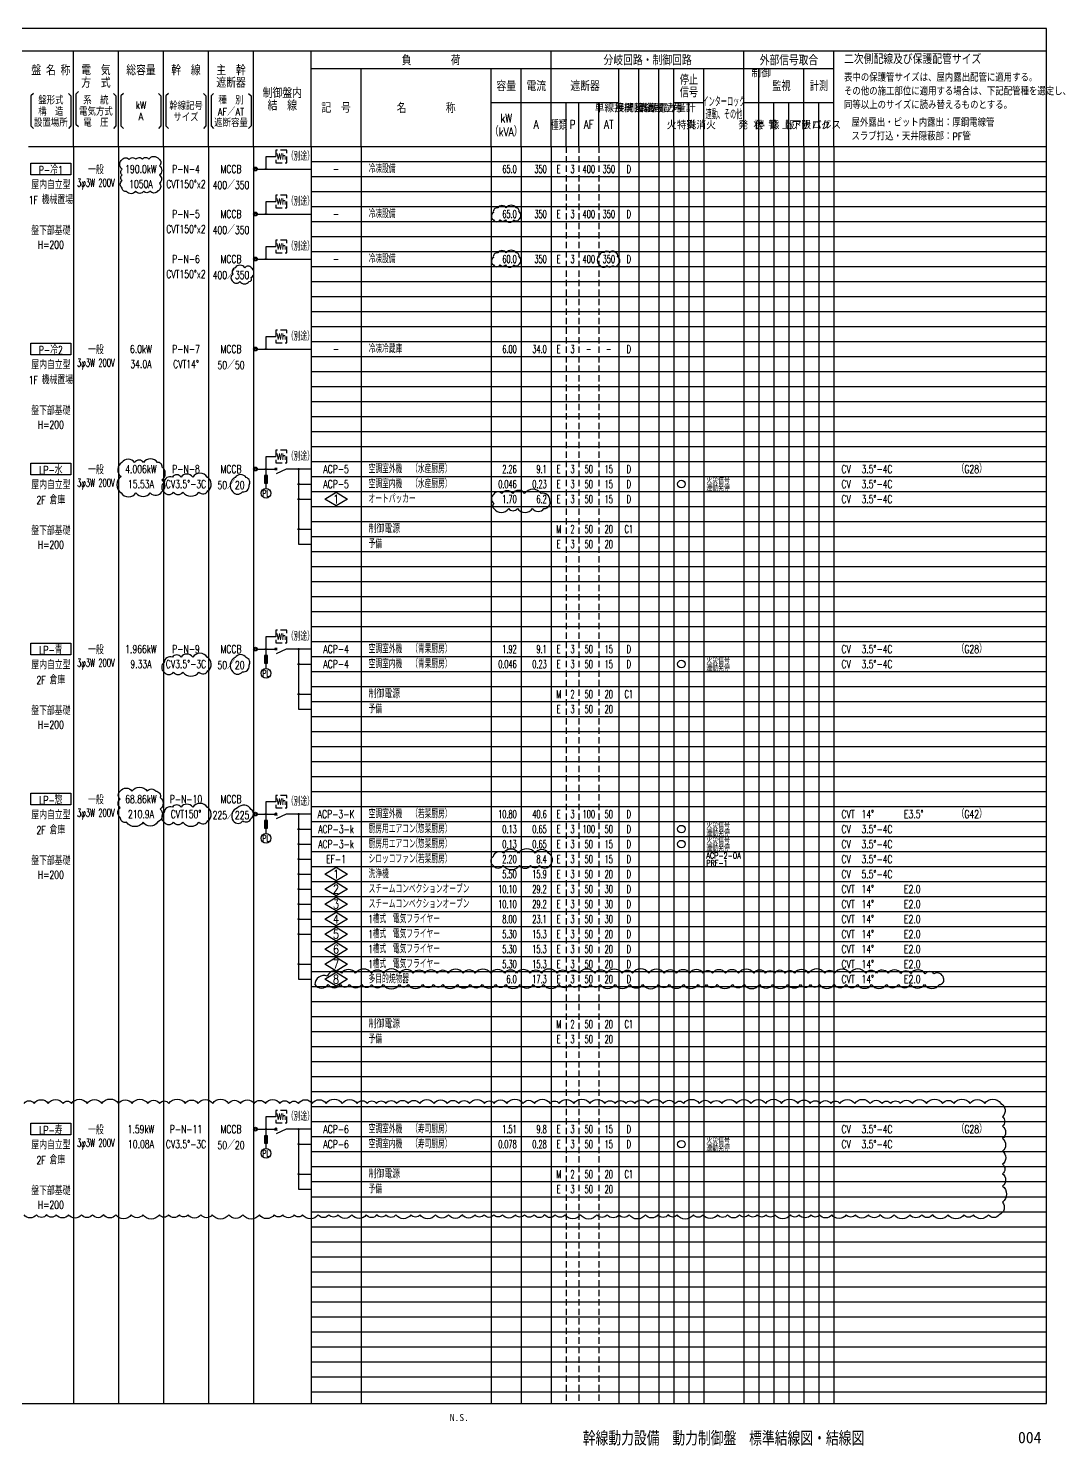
# Model space of a CAD drawing. Header units: millimetres. Extents: x -2 to 828, y 15 to 581.
# Drawn here: x 421 to 828, y 15 to 581 of the extents above; entities that cross this region are included whole.
import ezdxf
from ezdxf.enums import TextEntityAlignment as Align

# ---------------------------------------------------------------- set-up
doc = ezdxf.new("R2010")
doc.units = ezdxf.units.MM
doc.header["$LTSCALE"] = 0.2
doc.linetypes.add('DASHED', pattern=[19.05, 12.7, -6.35])
for name, color, linetype in [('1_回路番号', 4, 'Continuous'), ('1_文字', 3, 'Continuous'), ('1_表', 7, 'Continuous'), ('_E-8_', 7, 'Continuous'), ('枠内記述', 3, 'Continuous'), ('盤内配線', 1, 'Continuous')]:
    doc.layers.add(name, color=color, linetype=linetype)
doc.layers.add('1_追加変更', color=10, linetype='Continuous', plot=False)
doc.styles.get("Standard").update_dxf_attribs({"font": 'simplex.shx', "width": 0.8, "bigfont": 'extfont2.shx'})
doc.styles.add('TATEGAKI', font='txt', dxfattribs={"bigfont": 'bigfont.shx'})
doc.styles.add('ゴシック', font='MS Gothic.ttf', dxfattribs={"height": 4})

msp = doc.modelspace()

# ---------------------------------------------------------------- linework, layer by layer
at = {"layer": '1_回路番号'}
for points in [[(543.5, 390.44), (539, 393.19), (543.5, 395.94), (548, 393.19), (543.5, 390.44)], [(543.5, 240.44), (539, 243.19), (543.5, 245.94), (548, 243.19), (543.5, 240.44)], [(543.5, 234.44), (539, 237.19), (543.5, 239.94), (548, 237.19), (543.5, 234.44)], [(543.5, 228.44), (539, 231.19), (543.5, 233.94), (548, 231.19), (543.5, 228.44)], [(543.5, 222.44), (539, 225.19), (543.5, 227.94), (548, 225.19), (543.5, 222.44)], [(543.5, 216.44), (539, 219.19), (543.5, 221.94), (548, 219.19), (543.5, 216.44)], [(543.5, 210.44), (539, 213.19), (543.5, 215.94), (548, 213.19), (543.5, 210.44)], [(543.5, 204.44), (539, 207.19), (543.5, 209.94), (548, 207.19), (543.5, 204.44)], [(543.5, 198.44), (539, 201.19), (543.5, 203.94), (548, 201.19), (543.5, 198.44)]]:
    msp.add_lwpolyline(points, close=True, dxfattribs=at)
at = {"layer": '1_文字', "linetype": 'Continuous'}
for points in [[(440.49, 556.13), (439.5, 555.16), (439.5, 543.09), (440.49, 542.13)], [(422.49, 555.44), (421.5, 554.48), (421.5, 542.41), (422.49, 541.44)], [(436.51, 555.44), (437.5, 554.48), (437.5, 542.41), (436.51, 541.44)], [(454.51, 555.44), (455.5, 554.48), (455.5, 542.41), (454.51, 541.44)], [(458.49, 555.44), (457.5, 554.48), (457.5, 542.41), (458.49, 541.44)], [(472.51, 555.44), (473.5, 554.48), (473.5, 542.41), (472.51, 541.44)], [(476.49, 555.44), (475.5, 554.48), (475.5, 542.41), (476.49, 541.44)], [(490.51, 555.44), (491.5, 554.48), (491.5, 542.41), (490.51, 541.44)], [(494.49, 555.44), (493.5, 554.48), (493.5, 542.41), (494.49, 541.44)], [(508.51, 555.44), (509.5, 554.48), (509.5, 542.41), (508.51, 541.44)]]:
    msp.add_lwpolyline(points, dxfattribs=at)
at = {"layer": '1_文字'}
for points in [[(421.5, 527.52), (437.5, 527.52), (437.5, 522.87), (421.5, 522.87)], [(421.5, 455.52), (437.5, 455.52), (437.5, 450.87), (421.5, 450.87)], [(421.5, 407.52), (437.5, 407.52), (437.5, 402.87), (421.5, 402.87)], [(421.5, 335.52), (437.5, 335.52), (437.5, 330.87), (421.5, 330.87)], [(421.5, 275.52), (437.5, 275.52), (437.5, 270.87), (421.5, 270.87)], [(421.5, 143.52), (437.5, 143.52), (437.5, 138.87), (421.5, 138.87)]]:
    msp.add_lwpolyline(points, close=True, dxfattribs=at)
for centre in [(681.5, 399.19), (681.5, 327.19), (681.5, 261.19), (681.5, 255.19), (681.5, 135.19)]:
    msp.add_circle(centre, 1.5, dxfattribs=at)
at = {"layer": '1_表', "color": 6}
msp.add_line((13.5, 572.44), (827.5, 572.44), dxfattribs=at)
at = {"layer": '1_表', "color": 7, "linetype": 'Continuous'}
for p, q in [((438.5, 534.19), (438.5, 572.44)), ((456.5, 534.19), (456.5, 572.44)), ((474.5, 534.19), (474.5, 572.44)), ((492.5, 534.19), (492.5, 572.44)), ((510.5, 534.19), (510.5, 572.44)), ((533.5, 534.19), (533.5, 572.44)), ((629.5, 534.19), (629.5, 572.44)), ((706.5, 534.19), (706.5, 572.44)), ((742.5, 534.19), (742.5, 572.44)), ((533.5, 565.44), (742.5, 565.44)), ((553.5, 534.19), (553.5, 565.44)), ((605.5, 534.19), (605.5, 565.44)), ((617.5, 534.19), (617.5, 565.44)), ((656.5, 534.19), (656.5, 565.44)), ((664.5, 534.19), (664.5, 565.44)), ((672.5, 534.19), (672.5, 565.44)), ((678.5, 534.19), (678.5, 565.44)), ((690.5, 534.19), (690.5, 565.44)), ((712.5, 534.19), (712.5, 565.44)), ((730.5, 534.19), (730.5, 565.44)), ((605.5, 551.76), (656.5, 551.76)), ((635.5, 534.19), (635.5, 551.76)), ((640.5, 534.19), (640.5, 551.76)), ((648.5, 534.19), (648.5, 551.76)), ((678.5, 551.76), (690.5, 551.76)), ((684.5, 534.19), (684.5, 551.76)), ((706.5, 551.76), (742.5, 551.76)), ((718.5, 534.19), (718.5, 551.76)), ((724.5, 534.19), (724.5, 551.76)), ((736.5, 534.19), (736.5, 551.76)), ((438.5, 534.19), (438.5, 31.44)), ((456.5, 534.19), (456.5, 31.44)), ((474.5, 534.19), (474.5, 31.44)), ((492.5, 534.19), (492.5, 31.44)), ((510.5, 534.19), (510.5, 31.44)), ((533.5, 534.19), (533.5, 31.44)), ((553.5, 534.19), (553.5, 31.44)), ((605.5, 534.19), (605.5, 31.44)), ((617.5, 534.19), (617.5, 31.44)), ((629.5, 534.19), (629.5, 31.44)), ((656.5, 534.19), (656.5, 31.44)), ((664.5, 534.19), (664.5, 31.44)), ((672.5, 534.19), (672.5, 31.44)), ((678.5, 534.19), (678.5, 31.44)), ((684.5, 534.19), (684.5, 31.44)), ((690.5, 534.19), (690.5, 31.44)), ((706.5, 534.19), (706.5, 31.44)), ((712.5, 534.19), (712.5, 31.44)), ((718.5, 534.19), (718.5, 31.44)), ((724.5, 534.19), (724.5, 31.44)), ((730.5, 534.19), (730.5, 31.44)), ((736.5, 534.19), (736.5, 31.44)), ((742.5, 534.19), (742.5, 31.44)), ((533.5, 528.19), (827.5, 528.19)), ((533.5, 522.19), (827.5, 522.19)), ((533.5, 516.19), (827.5, 516.19)), ((533.5, 510.19), (827.5, 510.19)), ((533.5, 504.19), (827.5, 504.19)), ((533.5, 498.19), (827.5, 498.19)), ((533.5, 492.19), (827.5, 492.19)), ((533.5, 486.19), (827.5, 486.19)), ((533.5, 480.19), (827.5, 480.19)), ((533.5, 474.19), (827.5, 474.19)), ((533.5, 468.19), (827.5, 468.19)), ((533.5, 462.19), (827.5, 462.19)), ((533.5, 456.19), (827.5, 456.19)), ((533.5, 450.19), (827.5, 450.19)), ((533.5, 444.19), (827.5, 444.19)), ((533.5, 438.19), (827.5, 438.19)), ((533.5, 432.19), (827.5, 432.19)), ((533.5, 426.19), (827.5, 426.19)), ((533.5, 420.19), (827.5, 420.19)), ((533.5, 414.19), (827.5, 414.19)), ((533.5, 408.19), (827.5, 408.19)), ((533.5, 402.19), (827.5, 402.19)), ((533.5, 396.19), (827.5, 396.19)), ((533.5, 390.19), (827.5, 390.19)), ((533.5, 384.19), (827.5, 384.19)), ((533.5, 378.19), (827.5, 378.19)), ((533.5, 372.19), (827.5, 372.19)), ((533.5, 366.19), (827.5, 366.19)), ((533.5, 360.19), (827.5, 360.19)), ((533.5, 354.19), (827.5, 354.19)), ((533.5, 348.19), (827.5, 348.19)), ((533.5, 342.19), (827.5, 342.19)), ((533.5, 336.19), (827.5, 336.19)), ((533.5, 330.19), (827.5, 330.19)), ((533.5, 324.19), (827.5, 324.19)), ((533.5, 318.19), (827.5, 318.19)), ((533.5, 312.19), (827.5, 312.19)), ((533.5, 306.19), (827.5, 306.19)), ((533.5, 300.19), (827.5, 300.19)), ((533.5, 294.19), (827.5, 294.19)), ((533.5, 288.19), (827.5, 288.19)), ((533.5, 282.19), (827.5, 282.19)), ((533.5, 276.19), (827.5, 276.19)), ((533.5, 270.19), (827.5, 270.19)), ((533.5, 264.19), (827.5, 264.19)), ((533.5, 258.19), (827.5, 258.19)), ((533.5, 252.19), (827.5, 252.19)), ((533.5, 246.19), (827.5, 246.19)), ((533.5, 240.19), (827.5, 240.19)), ((533.5, 234.19), (827.5, 234.19)), ((533.5, 228.19), (827.5, 228.19)), ((533.5, 222.19), (827.5, 222.19)), ((533.5, 216.19), (827.5, 216.19)), ((533.5, 210.19), (827.5, 210.19)), ((533.5, 204.19), (827.5, 204.19)), ((533.5, 198.19), (827.5, 198.19)), ((533.5, 192.19), (827.5, 192.19)), ((533.5, 186.19), (827.5, 186.19)), ((533.5, 180.19), (827.5, 180.19)), ((533.5, 174.19), (827.5, 174.19)), ((533.5, 168.19), (827.5, 168.19)), ((533.5, 162.19), (827.5, 162.19)), ((533.5, 156.19), (827.5, 156.19)), ((533.5, 150.19), (827.5, 150.19)), ((533.5, 144.19), (827.5, 144.19)), ((533.5, 138.19), (827.5, 138.19)), ((533.5, 132.19), (827.5, 132.19)), ((533.5, 126.19), (827.5, 126.19)), ((533.5, 120.19), (827.5, 120.19)), ((533.5, 114.19), (827.5, 114.19)), ((533.5, 108.19), (827.5, 108.19)), ((533.5, 102.19), (827.5, 102.19)), ((533.5, 96.19), (827.5, 96.19)), ((533.5, 90.19), (827.5, 90.19)), ((533.5, 84.19), (827.5, 84.19)), ((533.5, 78.19), (827.5, 78.19)), ((533.5, 72.19), (827.5, 72.19)), ((533.5, 66.19), (827.5, 66.19)), ((533.5, 60.19), (827.5, 60.19)), ((533.5, 54.19), (827.5, 54.19)), ((533.5, 48.19), (827.5, 48.19)), ((533.5, 42.19), (827.5, 42.19)), ((533.5, 36.19), (827.5, 36.19))]:
    msp.add_line(p, q, dxfattribs=at)
at = {"layer": '1_表', "color": 6, "linetype": 'Continuous'}
msp.add_line((420.5, 534.19), (827.5, 534.19), dxfattribs=at)
at = {"layer": '1_表', "color": 6}
msp.add_lwpolyline([(13.5, 31.44), (827.5, 31.44), (827.5, 581.44), (13.5, 581.44)], close=True, dxfattribs=at)
at = {"layer": '1_表', "linetype": 'DASHED'}
for points in [[(635.5, 534.19), (635.5, 31.44)], [(640.5, 534.19), (640.5, 31.44)], [(648.5, 534.19), (648.5, 31.44)]]:
    msp.add_lwpolyline(points, dxfattribs=at)
at = {"layer": '1_追加変更'}
for points in [[(458.03, 528.98, -0.520567), (460.79, 529.02, -0.520567), (463.45, 529.06, -0.520567), (466.08, 529.11, -0.520567), (468.62, 529.14, -0.520567), (472.61, 529.21, -0.520567), (472.87, 526.4, -0.520567), (472.87, 522.8, -0.520567), (472.87, 519.49, -0.520567), (472.28, 516.41, -0.520567), (469.09, 516.36, -0.520567), (466.63, 516.32, -0.520567), (463.36, 516.27, -0.520567), (459.7, 516.21, -0.520567), (458.03, 517.57, -0.520567), (458.03, 520.56, -0.520567), (458.03, 522.78, -0.520567), (458.03, 525.07, -0.520567)], [(606.35, 504.8, 0.520567), (609.09, 504.8, 0.520567), (611.18, 504.8, 0.520567), (614.62, 504.8, 0.520567), (616.6, 505.08, 0.520567), (616.6, 508.08, 0.520567), (615.45, 509.66, 0.520567), (611.51, 509.66, 0.520567), (608.08, 509.66, 0.520567), (606.35, 507.77, 0.520567)], [(606.35, 486.8, 0.520567), (609.09, 486.8, 0.520567), (611.18, 486.8, 0.520567), (614.62, 486.8, 0.520567), (616.6, 487.08, 0.520567), (616.6, 490.08, 0.520567), (615.45, 491.66, 0.520567), (611.51, 491.66, 0.520567), (608.08, 491.66, 0.520567), (606.35, 489.77, 0.520567)], [(648.99, 486.62, 0.520567), (651.75, 486.62, 0.520567), (654.04, 486.62, 0.520567), (656.03, 486.74, 0.520567), (656.03, 490.15, 0.520567), (655.23, 491.71, 0.520567), (652.86, 491.71, 0.520567), (650.59, 491.71, 0.520567), (648.99, 490.99, 0.520567)], [(502.25, 480.2, 0.520567), (505.02, 480.2, 0.520567), (508.79, 480.2, 0.520567), (509.62, 481.81, 0.520567), (509.61, 485.71, 0.520567), (507.02, 485.71, 0.520567), (503.15, 485.71, 0.520567), (502.25, 483.22, 0.520567)], [(457.56, 395.67, 0.520567), (463.5, 395.67, 0.520567), (469.23, 395.67, 0.520567), (473.9, 396.14, 0.520567), (473.9, 400.86, 0.520567), (473.9, 406.01, 0.520567), (472.13, 407.81, 0.520567), (466.55, 407.81, 0.520567), (462.97, 407.81, 0.520567), (457.84, 407.81, 0.520567), (457.56, 402.2, 0.520567)], [(474.78, 395.98, 0.520567), (478.56, 395.98, 0.520567), (482.29, 395.98, 0.520567), (488.69, 395.98, 0.520567), (492.27, 396.49, 0.520567), (492.02, 401.97, 0.520567), (486.18, 401.97, 0.520567), (481.56, 401.97, 0.520567), (478.07, 401.97, 0.520567), (474.78, 399.81, 0.520567)], [(502.23, 396.13, 0.520567), (506.03, 396.13, 0.520567), (508.69, 398.69, 0.520567), (507.56, 401.8, 0.520567), (503.11, 401.8, 0.520567)], [(606.58, 389.41, 0.520567), (612.5, 389.41, 0.520567), (615.96, 389.41, 0.520567), (622.06, 389.41, 0.520567), (626.58, 389.41, 0.520567), (628.92, 392.6, 0.520567), (625.44, 395.4, 0.520567), (618.86, 395.4, 0.520567), (614.08, 395.4, 0.520567), (609.73, 395.4, 0.520567), (606.58, 395.13, 0.520567), (606.58, 391.4, 0.520567)], [(474.78, 323.98, 0.520567), (478.56, 323.98, 0.520567), (482.29, 323.98, 0.520567), (488.69, 323.98, 0.520567), (492.27, 324.49, 0.520567), (492.02, 329.97, 0.520567), (486.18, 329.97, 0.520567), (481.56, 329.97, 0.520567), (478.07, 329.97, 0.520567), (474.78, 327.81, 0.520567)], [(502.23, 324.13, 0.520567), (506.03, 324.13, 0.520567), (508.69, 326.69, 0.520567), (507.56, 329.8, 0.520567), (503.11, 329.8, 0.520567)], [(457.25, 276.38, -0.520567), (461.87, 276.38, -0.520567), (468.04, 276.38, -0.520567), (471.39, 276.38, -0.520567), (473.18, 273.78, -0.520567), (473.18, 269.22, -0.520567), (472.15, 263.91, -0.520567), (466.38, 263.91, -0.520567), (459.73, 263.91, -0.520567), (457.25, 265.88, -0.520567), (457.25, 269.71, -0.520567), (457.25, 273.18, -0.520567)], [(474.78, 263.98, 0.520567), (478.56, 263.98, 0.520567), (482.29, 263.98, 0.520567), (488.69, 263.98, 0.520567), (492.27, 264.49, 0.520567), (492.02, 269.97, 0.520567), (486.18, 269.97, 0.520567), (481.56, 269.97, 0.520567), (478.07, 269.97, 0.520567), (474.78, 267.81, 0.520567)], [(502.42, 264.48, 0.520567), (506.23, 264.48, 0.520567), (509.53, 265.5, 0.520567), (509.53, 269.09, 0.520567), (504.12, 269.64, 0.520567)], [(606.22, 246.67, 0.520567), (610.33, 246.67, 0.520567), (616.81, 246.67, 0.520567), (621.24, 246.67, 0.520567), (624.84, 246.67, 0.520567), (628.92, 246.67, 0.520567), (628.4, 251.63, 0.520567), (623.04, 251.63, 0.520567), (616.46, 251.63, 0.520567), (610.39, 251.63, 0.520567), (606.22, 250.2, 0.520567)], [(534.97, 198.99, 0.520567), (540.32, 198.99, 0.520567), (545.2, 198.99, 0.520567), (548.91, 198.99, 0.520567), (553.74, 198.99, 0.520567), (557.71, 198.99, 0.520567), (562.38, 198.99, 0.520567), (568.78, 198.99, 0.520567), (572.25, 198.99, 0.520567), (578.19, 198.99, 0.520567), (582.44, 198.99, 0.520567), (586.16, 198.99, 0.520567), (591.97, 198.99, 0.520567), (597.03, 198.99, 0.520567), (601.91, 198.99, 0.520567), (607.31, 198.99, 0.520567), (611.28, 198.99, 0.520567), (617.13, 198.99, 0.520567), (622.33, 198.99, 0.520567), (626.4, 198.99, 0.520567), (632.49, 198.99, 0.520567), (636.89, 198.99, 0.520567), (640.77, 198.99, 0.520567), (645.22, 198.99, 0.520567), (649.11, 198.99, 0.520567), (655.03, 198.99, 0.520567), (660.9, 198.99, 0.520567), (666.07, 198.99, 0.520567), (672.39, 198.99, 0.520567), (676.66, 198.99, 0.520567), (682.31, 198.99, 0.520567), (688.2, 198.99, 0.520567), (691.56, 198.99, 0.520567), (695.85, 198.99, 0.520567), (701.93, 198.99, 0.520567), (706.55, 198.99, 0.520567), (712.68, 198.99, 0.520567), (718.01, 198.99, 0.520567), (724.1, 198.99, 0.520567), (729.14, 198.99, 0.520567), (733.06, 198.99, 0.520567), (736.75, 198.99, 0.520567), (742.57, 198.99, 0.520567), (747.35, 198.99, 0.520567), (751.86, 198.99, 0.520567), (757.52, 198.99, 0.520567), (763.45, 199, 0.520567), (768.26, 199, 0.520567), (773.15, 199.01, 0.520567), (778.67, 199.02, 0.520567), (784.65, 199.03, 0.520567), (786.33, 201.6, 0.520567), (782.46, 203.29, 0.520567), (778.95, 203.34, 0.520567), (773.18, 203.43, 0.520567), (769.26, 203.49, 0.520567), (764.11, 203.57, 0.520567), (759.46, 203.59, 0.520567), (755.19, 203.59, 0.520567), (748.82, 203.59, 0.520567), (742.72, 203.59, 0.520567), (738.88, 203.59, 0.520567), (732.36, 203.59, 0.520567), (726.7, 203.59, 0.520567), (723.05, 203.59, 0.520567), (718.69, 203.59, 0.520567), (715.19, 203.59, 0.520567), (710.43, 203.59, 0.520567), (704.39, 203.59, 0.520567), (699.1, 203.59, 0.520567), (693.92, 203.59, 0.520567), (690.27, 203.59, 0.520567), (684.82, 203.59, 0.520567), (679.61, 203.59, 0.520567), (674.58, 203.59, 0.520567), (668.52, 203.59, 0.520567), (661.95, 203.59, 0.520567), (657.82, 203.59, 0.520567), (651.62, 203.59, 0.520567), (646.89, 203.59, 0.520567), (640.59, 203.59, 0.520567), (636.29, 203.59, 0.520567), (631.83, 203.59, 0.520567), (625.54, 203.59, 0.520567), (621.06, 203.59, 0.520567), (615.62, 203.59, 0.520567), (610.9, 203.59, 0.520567), (605.29, 203.59, 0.520567), (599.12, 203.59, 0.520567), (594.28, 203.59, 0.520567), (588.25, 203.59, 0.520567), (583.89, 203.59, 0.520567), (578.96, 203.59, 0.520567), (574.37, 203.59, 0.520567), (568.93, 203.59, 0.520567), (562.39, 203.59, 0.520567), (557.63, 203.59, 0.520567), (551.32, 203.59, 0.520567), (545.64, 203.59, 0.520567), (539.98, 202.39, 0.520567)]]:
    msp.add_lwpolyline(points, format="xyb", close=True, dxfattribs=at)
msp.add_lwpolyline([(418.77, 151.51, -0.520567), (422.8, 151.51, -0.520567), (428.43, 151.51, -0.520567), (434.37, 151.51, -0.520567), (437.79, 151.51, -0.520567), (444, 151.51, -0.520567), (449.85, 151.51, -0.520567), (456.5, 151.51, -0.520567), (461.95, 151.51, -0.520567), (468.2, 151.51, -0.520567), (472.98, 151.51, -0.520567), (476.67, 151.51, -0.520567), (483.22, 151.51, -0.520567), (488.27, 151.51, -0.520567), (494.17, 151.51, -0.520567), (500.51, 151.51, -0.520567), (505.32, 151.51, -0.520567), (510.74, 151.51, -0.520567), (515.27, 151.51, -0.520567), (521.01, 151.51, -0.520567), (524.92, 151.51, -0.520567), (528.44, 151.51, -0.520567), (533.98, 151.51, -0.520567), (539.51, 151.51, -0.520567), (545.94, 151.51, -0.520567), (551.97, 151.51, -0.520567), (555.96, 151.51, -0.520567), (559.67, 151.51, -0.520567), (563.41, 151.51, -0.520567), (567.69, 151.51, -0.520567), (572.32, 151.51, -0.520567), (576.91, 151.51, -0.520567), (582.66, 151.51, -0.520567), (587.91, 151.51, -0.520567), (592.5, 151.51, -0.520567), (596.88, 151.51, -0.520567), (602.8, 151.51, -0.520567), (606.62, 151.51, -0.520567), (611.78, 151.51, -0.520567), (618.15, 151.51, -0.520567), (622.81, 151.51, -0.520567), (629.07, 151.51, -0.520567), (632.61, 151.51, -0.520567), (638.55, 151.51, -0.520567), (644.92, 151.51, -0.520567), (650.97, 151.51, -0.520567), (655, 151.51, -0.520567), (659.3, 151.51, -0.520567), (662.93, 151.51, -0.520567), (668.21, 151.51, -0.520567), (674.18, 151.51, -0.520567), (679.03, 151.51, -0.520567), (682.48, 151.51, -0.520567), (688.65, 151.51, -0.520567), (693.31, 151.51, -0.520567), (697.7, 151.51, -0.520567), (703.56, 151.51, -0.520567), (709.29, 151.51, -0.520567), (715.23, 151.51, -0.520567), (721.46, 151.51, -0.520567), (728.02, 151.51, -0.520567), (733.04, 151.51, -0.520567), (737.01, 151.51, -0.520567), (741.22, 151.51, -0.520567), (744.82, 151.51, -0.520567), (750.82, 151.51, -0.520567), (756.97, 151.51, -0.520567), (761.72, 151.51, -0.520567), (765.19, 151.51, -0.520567), (769.01, 151.51, -0.520567), (773.83, 151.51, -0.520567), (779.52, 151.51, -0.520567), (785.94, 151.51, -0.520567), (790.5, 151.51, -0.520567), (796.83, 151.51, -0.520567), (802.83, 151.51, -0.520567), (809.15, 151.51, -0.520567), (809.81, 146.12, -0.520567), (809.81, 142.38, -0.520567), (809.81, 137.4, -0.520567), (809.81, 132.37, -0.520567), (809.81, 127.14, -0.520567), (809.81, 123.34, -0.520567), (809.81, 118.45, -0.520567), (809.81, 111.98, -0.520567), (808.55, 106.95, -0.520567), (804.24, 106.95, -0.520567), (798.22, 106.95, -0.520567), (794.44, 106.95, -0.520567), (788.1, 106.95, -0.520567), (781.97, 106.95, -0.520567), (777.58, 106.95, -0.520567), (772.89, 106.95, -0.520567), (766.58, 106.95, -0.520567), (760.88, 106.95, -0.520567), (756.26, 106.95, -0.520567), (751.04, 106.95, -0.520567), (747.4, 106.95, -0.520567), (741.64, 106.95, -0.520567), (736.78, 106.95, -0.520567), (733.31, 106.95, -0.520567), (728.57, 106.95, -0.520567), (725.1, 106.95, -0.520567), (718.91, 106.95, -0.520567), (715.38, 106.95, -0.520567), (711.85, 106.95, -0.520567), (708.31, 106.95, -0.520567), (704.73, 106.95, -0.520567), (699.95, 106.95, -0.520567), (695.95, 106.95, -0.520567), (690.22, 106.95, -0.520567), (686.3, 106.95, -0.520567), (679.77, 106.95, -0.520567), (676.3, 106.95, -0.520567), (672.12, 106.95, -0.520567), (667.16, 106.95, -0.520567), (660.67, 106.95, -0.520567), (656.55, 106.95, -0.520567), (651.87, 106.95, -0.520567), (647.75, 106.95, -0.520567), (641.19, 106.95, -0.520567), (635.05, 106.95, -0.520567), (631.12, 106.95, -0.520567), (626.88, 106.95, -0.520567), (622.61, 106.95, -0.520567), (618.81, 106.95, -0.520567), (615.17, 106.95, -0.520567), (609.99, 106.95, -0.520567), (606.58, 106.95, -0.520567), (602.63, 106.95, -0.520567), (599.06, 106.95, -0.520567), (593.97, 106.95, -0.520567), (588.39, 106.95, -0.520567), (583.2, 106.95, -0.520567), (577.08, 106.95, -0.520567), (573.41, 106.95, -0.520567), (567.39, 106.95, -0.520567), (563.42, 106.95, -0.520567), (559.86, 106.95, -0.520567), (555.56, 106.95, -0.520567), (549.85, 106.95, -0.520567), (544.24, 106.95, -0.520567), (540.6, 106.95, -0.520567), (536.33, 106.95, -0.520567), (530.13, 106.95, -0.520567), (526.77, 106.95, -0.520567), (522.19, 106.95, -0.520567), (518.77, 106.95, -0.520567), (512.85, 106.95, -0.520567), (506.21, 106.95, -0.520567), (500.62, 106.95, -0.520567), (493.97, 106.95, -0.520567), (489.47, 106.95, -0.520567), (484.31, 106.95, -0.520567), (480.9, 106.95, -0.520567), (476.55, 106.95, -0.520567), (472.87, 106.95, -0.520567), (466.25, 106.95, -0.520567), (461.6, 106.95, -0.520567), (455.46, 106.95, -0.520567), (450.63, 106.95, -0.520567), (446.15, 106.95, -0.520567), (441.75, 106.95, -0.520567), (436.6, 106.95, -0.520567), (431.67, 106.95, -0.520567), (427.82, 106.95, -0.520567), (423.69, 106.95, -0.520567), (418.77, 106.96, -0.520567)], format="xyb", dxfattribs=at)
at = {"layer": '_E-8_', "color": 1, "linetype": 'Continuous'}
for p, q in [((515.5, 525.19), (515.5, 530.19)), ((515.5, 530.19), (519.37, 530.19)), ((515.5, 507.19), (515.5, 512.19)), ((515.5, 512.19), (519.37, 512.19)), ((515.5, 489.19), (515.5, 494.19)), ((515.5, 494.19), (519.37, 494.19)), ((515.5, 453.19), (515.5, 458.19)), ((515.5, 458.19), (519.37, 458.19)), ((515.5, 397.43), (515.5, 410.19)), ((515.5, 410.19), (519.37, 410.19)), ((528.5, 405.19), (528.5, 375.19)), ((528.5, 399.19), (533.5, 399.19)), ((528.5, 393.19), (533.5, 393.19)), ((528.5, 381.19), (533.5, 381.19)), ((528.5, 375.19), (533.5, 375.19)), ((515.5, 325.43), (515.5, 338.19)), ((515.5, 338.19), (519.37, 338.19)), ((528.5, 333.19), (528.5, 309.19)), ((528.5, 327.19), (533.5, 327.19)), ((528.5, 315.19), (533.5, 315.19)), ((528.5, 309.19), (533.5, 309.19)), ((515.5, 259.43), (515.5, 272.19)), ((515.5, 272.19), (519.37, 272.19)), ((528.5, 267.19), (528.5, 201.19)), ((528.5, 261.19), (533.5, 261.19)), ((528.5, 255.19), (533.5, 255.19)), ((528.5, 249.19), (533.5, 249.19)), ((528.5, 243.19), (533.5, 243.19)), ((528.5, 237.19), (533.5, 237.19)), ((528.5, 231.19), (533.5, 231.19)), ((528.5, 225.19), (533.5, 225.19)), ((528.5, 219.19), (533.5, 219.19)), ((528.5, 207.19), (533.5, 207.19)), ((528.5, 201.19), (533.5, 201.19)), ((515.5, 133.43), (515.5, 146.19)), ((515.5, 146.19), (519.37, 146.19)), ((528.5, 141.19), (528.5, 117.19)), ((528.5, 135.19), (533.5, 135.19)), ((528.5, 123.19), (533.5, 123.19)), ((528.5, 117.19), (533.5, 117.19))]:
    msp.add_line(p, q, dxfattribs=at)
at = {"layer": '_E-8_', "color": 1}
for p, q in [((512, 525.19), (533.5, 525.19)), ((512, 507.19), (533.5, 507.19)), ((512, 489.19), (533.5, 489.19)), ((512, 453.19), (533.5, 453.19)), ((512, 405.19), (519.5, 405.19)), ((533.5, 405.19), (523.5, 405.19)), ((512, 333.19), (519.5, 333.19)), ((533.5, 333.19), (523.5, 333.19)), ((512, 267.19), (519.5, 267.19)), ((533.5, 267.19), (523.5, 267.19)), ((512, 141.19), (519.5, 141.19)), ((533.5, 141.19), (523.5, 141.19))]:
    msp.add_line(p, q, dxfattribs=at)
at = {"layer": '_E-8_', "color": 2, "linetype": 'Continuous'}
for p, q in [((519, 405.69), (520, 404.69)), ((519, 404.69), (520, 405.69)), ((523.5, 405.19), (519.5, 403.33)), ((519, 333.69), (520, 332.69)), ((519, 332.69), (520, 333.69)), ((523.5, 333.19), (519.5, 331.33)), ((519, 267.69), (520, 266.69)), ((519, 266.69), (520, 267.69)), ((523.5, 267.19), (519.5, 265.33)), ((519, 141.69), (520, 140.69)), ((519, 140.69), (520, 141.69)), ((523.5, 141.19), (519.5, 139.33))]:
    msp.add_line(p, q, dxfattribs=at)
for points in [[(514.9, 399.58), (516.1, 399.58), (516.1, 402.58), (514.9, 402.58)], [(514.9, 327.58), (516.1, 327.58), (516.1, 330.58), (514.9, 330.58)], [(514.9, 261.58), (516.1, 261.58), (516.1, 264.58), (514.9, 264.58)], [(514.9, 135.58), (516.1, 135.58), (516.1, 138.58), (514.9, 138.58)]]:
    msp.add_lwpolyline(points, close=True, dxfattribs=at)
for centre, radius in [((511.25, 525.19), 0.75), ((511.25, 525.19), 0.4), ((511.25, 525.19), 0.4), ((511.25, 507.19), 0.75), ((511.25, 507.19), 0.4), ((511.25, 507.19), 0.4), ((511.25, 489.19), 0.75), ((511.25, 489.19), 0.4), ((511.25, 489.19), 0.4), ((511.25, 453.19), 0.75), ((511.25, 453.19), 0.4), ((511.25, 453.19), 0.4), ((511.25, 405.19), 0.75), ((511.25, 405.19), 0.4), ((511.25, 405.19), 0.4), ((515.5, 395.51), 1.92), ((511.25, 333.19), 0.75), ((511.25, 333.19), 0.4), ((511.25, 333.19), 0.4), ((515.5, 323.51), 1.92), ((511.25, 267.19), 0.75), ((511.25, 267.19), 0.4), ((511.25, 267.19), 0.4), ((515.5, 257.51), 1.92), ((511.25, 141.19), 0.75), ((511.25, 141.19), 0.4), ((511.25, 141.19), 0.4), ((515.5, 131.51), 1.92)]:
    msp.add_circle(centre, radius, dxfattribs=at)
at = {"layer": '_E-8_', "color": 1, "linetype": 'Continuous'}
for centre in [(515.5, 525.19), (515.5, 507.19), (515.5, 489.19), (515.5, 453.19), (515.5, 405.19), (528.5, 405.19), (528.5, 399.19), (528.5, 393.19), (528.5, 381.19), (515.5, 333.19), (528.5, 333.19), (528.5, 327.19), (528.5, 315.19), (515.5, 267.19), (528.5, 267.19), (528.5, 261.19), (528.5, 255.19), (528.5, 249.19), (528.5, 243.19), (528.5, 237.19), (528.5, 231.19), (528.5, 225.19), (528.5, 219.19), (528.5, 207.19), (515.5, 141.19), (528.5, 141.19), (528.5, 135.19), (528.5, 123.19)]:
    msp.add_circle(centre, 0.25, dxfattribs=at)
at = {"layer": '盤内配線', "color": 7, "linetype": 'DASHED'}
for points in [[(519.37, 527.69), (523.87, 527.69), (523.87, 532.69), (519.37, 532.69)], [(519.37, 509.69), (523.87, 509.69), (523.87, 514.69), (519.37, 514.69)], [(519.37, 491.69), (523.87, 491.69), (523.87, 496.69), (519.37, 496.69)], [(519.37, 455.69), (523.87, 455.69), (523.87, 460.69), (519.37, 460.69)], [(519.37, 407.69), (523.87, 407.69), (523.87, 412.69), (519.37, 412.69)], [(519.37, 335.69), (523.87, 335.69), (523.87, 340.69), (519.37, 340.69)], [(519.37, 269.69), (523.87, 269.69), (523.87, 274.69), (519.37, 274.69)], [(519.37, 143.69), (523.87, 143.69), (523.87, 148.69), (519.37, 148.69)]]:
    msp.add_lwpolyline(points, close=True, dxfattribs=at)

# ---------------------------------------------------------------- texts
at = {"layer": '1_回路番号', "width": 0.8}
for s, p in [('1', (543.5, 393.19)), ('1', (543.5, 243.19)), ('2', (543.5, 237.19)), ('3', (543.5, 231.19)), ('4', (543.5, 225.19)), ('5', (543.5, 219.19)), ('6', (543.5, 213.19)), ('7', (543.5, 207.19)), ('8', (543.5, 201.19))]:
    msp.add_text(s, height=3.5, dxfattribs=at).set_placement(p, align=Align.MIDDLE)
at = {"layer": '1_文字'}
for s, height, width, p in [('盤 名 称', 3.5, 0.8, (429.5, 564.94)), ('電\u3000気', 3.5, 0.8, (447.5, 564.94)), ('総容量', 3.5, 0.8, (465.5, 564.94)), ('幹\u3000線', 3.5, 0.8, (483.5, 564.94)), ('主\u3000幹', 3.5, 0.8, (501.5, 564.94)), ('負\u3000\u3000\u3000\u3000荷', 3.5, 0.8, (581.5, 568.94)), ('分岐回路・制御回路', 3.5, 0.800431, (668, 568.94)), ('外部信号取合', 3.5, 0.79288, (724.5, 568.94)), ('方\u3000式', 3.5, 0.8, (447.5, 559.94)), ('遮断器', 3.5, 0.8, (501.5, 559.94)), ('停止', 3.5, 0.747573, (684.5, 561.1)), ('制御盤内', 3.5, 0.8, (522, 555.82)), ('容量', 3.5, 0.8, (611.5, 558.6)), ('電流', 3.5, 0.8, (623.5, 558.6)), ('遮断器', 3.5, 0.8, (643, 558.6)), ('信号', 3.5, 0.747573, (684.5, 556.1)), ('監視', 3.5, 0.747573, (721.5, 558.6)), ('計測', 3.5, 0.747573, (736.5, 558.6)), ('構\u3000造', 3, 0.8, (429.5, 548.44)), ('盤形式', 3, 0.8, (429.5, 552.94)), ('電気方式', 3, 0.8, (447.5, 548.44)), ('系\u3000統', 3, 0.8, (447.5, 552.94)), ('kW', 3, 0.8, (465.5, 550.69)), ('幹線記号', 3, 0.8, (483.5, 550.69)), ('AF／AT', 3, 0.8, (501.5, 548.44)), ('種\u3000別', 3, 0.8, (501.5, 552.94)), ('結\u3000線', 3.5, 0.8, (522, 550.82)), ('記\u3000号', 3.5, 0.8, (543.5, 549.82)), ('名\u3000\u3000\u3000\u3000称', 3.5, 0.8, (579.5, 549.82)), ('インターロック', 3.5, 0.5, (698.5, 552.32)), ('設置場所', 3, 0.8, (429.5, 543.94)), ('電\u3000圧', 3, 0.8, (447.5, 543.94)), ('A', 3, 0.8, (465.5, 546.19)), ('サイズ', 3, 0.8, (483.5, 546.19)), ('遮断容量', 3, 0.8, (501.5, 543.94)), ('kW', 3.5, 0.75, (611.5, 545.48)), ('A', 3.5, 0.75, (623.5, 542.98)), ('種類', 3.5, 0.7, (632.5, 542.98)), ('P', 3.5, 0.75, (638, 542.98)), ('AF', 3.5, 0.75, (644.5, 542.98)), ('AT', 3.5, 0.75, (652.5, 542.98)), ('連動、その他', 3.5, 0.5, (698.5, 547.32)), ('（kVA）', 3.5, 0.75, (611.5, 540.48)), ('P-冷1', 3.2, 0.7, (429.5, 525.19)), ('一般', 3.2, 0.7, (447.5, 525.19)), ('190.0kW', 3.2, 0.7, (465.5, 525.19)), ('P-N-4', 3.2, 0.7, (483.5, 525.19)), ('MCCB', 3.2, 0.7, (501.5, 525.19)), ('-', 3.2, 0.7, (543.5, 525.19)), ('E', 3.2, 0.6, (632.5, 525.19)), ('3', 3.2, 0.6, (638, 525.19)), ('400', 3.2, 0.6, (644.5, 525.19)), ('350', 3.2, 0.6, (652.5, 525.19)), ('D', 3.2, 0.6, (660.5, 525.19)), ('屋内自立型', 3.2, 0.7, (429.5, 519.19)), ('3φ3W 200V', 3.2, 0.55, (447.5, 519.19)), ('1050A', 3.2, 0.7, (465.5, 519.19)), ('CVT150°x2', 3.2, 0.7, (483.5, 519.19)), ('400／350', 3.2, 0.7, (501.5, 519.19)), ('1F 機械置場', 3.2, 0.7, (429.5, 513.19)), ('P-N-5', 3.2, 0.7, (483.5, 507.19)), ('MCCB', 3.2, 0.7, (501.5, 507.19)), ('-', 3.2, 0.7, (543.5, 507.19)), ('E', 3.2, 0.6, (632.5, 507.19)), ('3', 3.2, 0.6, (638, 507.19)), ('400', 3.2, 0.6, (644.5, 507.19)), ('350', 3.2, 0.6, (652.5, 507.19)), ('D', 3.2, 0.6, (660.5, 507.19)), ('盤下部基礎', 3.2, 0.7, (429.5, 500.91)), ('CVT150°x2', 3.2, 0.7, (483.5, 501.19)), ('400／350', 3.2, 0.7, (501.5, 501.19)), ('H=200', 3.2, 0.7, (429.5, 494.91)), ('P-N-6', 3.2, 0.7, (483.5, 489.19)), ('MCCB', 3.2, 0.7, (501.5, 489.19)), ('-', 3.2, 0.7, (543.5, 489.19)), ('E', 3.2, 0.6, (632.5, 489.19)), ('3', 3.2, 0.6, (638, 489.19)), ('400', 3.2, 0.6, (644.5, 489.19)), ('350', 3.2, 0.6, (652.5, 489.19)), ('D', 3.2, 0.6, (660.5, 489.19)), ('CVT150°x2', 3.2, 0.7, (483.5, 483.19)), ('400／350', 3.2, 0.7, (501.5, 483.19)), ('P-冷2', 3.2, 0.7, (429.5, 453.19)), ('一般', 3.2, 0.7, (447.5, 453.19)), ('6.0kW', 3.2, 0.7, (465.5, 453.19)), ('P-N-7', 3.2, 0.7, (483.5, 453.19)), ('MCCB', 3.2, 0.7, (501.5, 453.19)), ('E', 3.2, 0.6, (632.5, 453.19)), ('3', 3.2, 0.6, (638, 453.19)), ('D', 3.2, 0.6, (660.5, 453.19)), ('屋内自立型', 3.2, 0.7, (429.5, 447.19)), ('3φ3W 200V', 3.2, 0.55, (447.5, 447.19)), ('34.0A', 3.2, 0.7, (465.5, 447.19)), ('CVT14°', 3.2, 0.7, (483.5, 447.19)), ('50／50', 3.2, 0.7, (501.5, 447.19)), ('-', 3.2, 0.7, (543.5, 453.19)), ('-', 3.2, 0.6, (644.5, 453.19)), ('-', 3.2, 0.6, (652.5, 453.19)), ('1F 機械置場', 3.2, 0.7, (429.5, 441.19)), ('盤下部基礎', 3.2, 0.7, (429.5, 428.91)), ('H=200', 3.2, 0.7, (429.5, 422.91)), ('LP-水', 3.2, 0.7, (429.5, 405.19)), ('一般', 3.2, 0.7, (447.5, 405.19)), ('4.006kW', 3.2, 0.7, (465.5, 405.19)), ('P-N-8', 3.2, 0.7, (483.5, 405.19)), ('MCCB', 3.2, 0.7, (501.5, 405.19)), ('ACP-5', 3.2, 0.7, (543.5, 405.19)), ('E', 3.2, 0.6, (632.5, 405.19)), ('3', 3.2, 0.6, (638, 405.19)), ('50', 3.2, 0.6, (644.5, 405.19)), ('15', 3.2, 0.6, (652.5, 405.19)), ('D', 3.2, 0.6, (660.5, 405.19)), ('屋内自立型', 3.2, 0.7, (429.5, 399.19)), ('3φ3W 200V', 3.2, 0.55, (447.5, 399.19)), ('15.53A', 3.2, 0.7, (465.5, 399.19)), ('CV3.5°-3C', 3.2, 0.7, (483.5, 399.19)), ('50／20', 3.2, 0.7, (501.5, 399.19)), ('ACP-5', 3.2, 0.7, (543.5, 399.19)), ('E', 3.2, 0.6, (632.5, 399.19)), ('3', 3.2, 0.6, (638, 399.19)), ('50', 3.2, 0.6, (644.5, 399.19)), ('15', 3.2, 0.6, (652.5, 399.19)), ('D', 3.2, 0.6, (660.5, 399.19)), ('2F 倉庫', 3.2, 0.7, (429.5, 393.19)), ('PL', 2.5, 0.6, (515.5, 395.51)), ('E', 3.2, 0.6, (632.5, 393.19)), ('3', 3.2, 0.6, (638, 393.19)), ('50', 3.2, 0.6, (644.5, 393.19)), ('15', 3.2, 0.6, (652.5, 393.19)), ('D', 3.2, 0.6, (660.5, 393.19)), ('盤下部基礎', 3.2, 0.7, (429.5, 380.91)), ('M', 3.2, 0.6, (632.5, 381.19)), ('2', 3.2, 0.6, (638, 381.19)), ('50', 3.2, 0.6, (644.5, 381.19)), ('20', 3.2, 0.6, (652.5, 381.19)), ('C1', 3.2, 0.6, (660.5, 381.19)), ('H=200', 3.2, 0.7, (429.5, 374.91)), ('E', 3.2, 0.6, (632.5, 375.19)), ('3', 3.2, 0.6, (638, 375.19)), ('50', 3.2, 0.6, (644.5, 375.19)), ('20', 3.2, 0.6, (652.5, 375.19)), ('LP-青', 3.2, 0.7, (429.5, 333.19)), ('一般', 3.2, 0.7, (447.5, 333.19)), ('1.966kW', 3.2, 0.7, (465.5, 333.19)), ('P-N-9', 3.2, 0.7, (483.5, 333.19)), ('MCCB', 3.2, 0.7, (501.5, 333.19)), ('ACP-4', 3.2, 0.7, (543.5, 333.19)), ('E', 3.2, 0.6, (632.5, 333.19)), ('3', 3.2, 0.6, (638, 333.19)), ('50', 3.2, 0.6, (644.5, 333.19)), ('15', 3.2, 0.6, (652.5, 333.19)), ('D', 3.2, 0.6, (660.5, 333.19)), ('屋内自立型', 3.2, 0.7, (429.5, 327.19)), ('3φ3W 200V', 3.2, 0.55, (447.5, 327.19)), ('9.33A', 3.2, 0.7, (465.5, 327.19)), ('CV3.5°-3C', 3.2, 0.7, (483.5, 327.19)), ('50／20', 3.2, 0.7, (501.5, 327.19)), ('ACP-4', 3.2, 0.7, (543.5, 327.19)), ('E', 3.2, 0.6, (632.5, 327.19)), ('3', 3.2, 0.6, (638, 327.19)), ('50', 3.2, 0.6, (644.5, 327.19)), ('15', 3.2, 0.6, (652.5, 327.19)), ('D', 3.2, 0.6, (660.5, 327.19)), ('PL', 2.5, 0.6, (515.5, 323.51)), ('2F 倉庫', 3.2, 0.7, (429.5, 321.19)), ('M', 3.2, 0.6, (632.5, 315.19)), ('2', 3.2, 0.6, (638, 315.19)), ('50', 3.2, 0.6, (644.5, 315.19)), ('20', 3.2, 0.6, (652.5, 315.19)), ('C1', 3.2, 0.6, (660.5, 315.19)), ('盤下部基礎', 3.2, 0.7, (429.5, 308.91)), ('E', 3.2, 0.6, (632.5, 309.19)), ('3', 3.2, 0.6, (638, 309.19)), ('50', 3.2, 0.6, (644.5, 309.19)), ('20', 3.2, 0.6, (652.5, 309.19)), ('H=200', 3.2, 0.7, (429.5, 302.91)), ('LP-惣', 3.2, 0.7, (429.5, 273.19)), ('一般', 3.2, 0.7, (447.5, 273.19)), ('68.86kW', 3.2, 0.7, (465.5, 273.19)), ('P-N-10', 3.2, 0.7, (483.5, 273.19)), ('MCCB', 3.2, 0.7, (501.5, 273.19)), ('屋内自立型', 3.2, 0.7, (429.5, 267.19)), ('3φ3W 200V', 3.2, 0.55, (447.5, 267.19)), ('210.9A', 3.2, 0.7, (465.5, 267.19)), ('CVT150°', 3.2, 0.7, (483.5, 267.19)), ('225／225', 3.2, 0.7, (501.5, 267.19)), ('ACP-3-K', 3.2, 0.7, (543.5, 267.19)), ('E', 3.2, 0.6, (632.5, 267.19)), ('3', 3.2, 0.6, (638, 267.19)), ('100', 3.2, 0.6, (644.5, 267.19)), ('50', 3.2, 0.6, (652.5, 267.19)), ('D', 3.2, 0.6, (660.5, 267.19)), ('2F 倉庫', 3.2, 0.7, (429.5, 261.19)), ('ACP-3-k', 3.2, 0.7, (543.5, 261.19)), ('E', 3.2, 0.6, (632.5, 261.19)), ('3', 3.2, 0.6, (638, 261.19)), ('100', 3.2, 0.6, (644.5, 261.19)), ('50', 3.2, 0.6, (652.5, 261.19)), ('D', 3.2, 0.6, (660.5, 261.19)), ('PL', 2.5, 0.6, (515.5, 257.51)), ('ACP-3-k', 3.2, 0.7, (543.5, 255.19)), ('E', 3.2, 0.6, (632.5, 255.19)), ('3', 3.2, 0.6, (638, 255.19)), ('50', 3.2, 0.6, (644.5, 255.19)), ('15', 3.2, 0.6, (652.5, 255.19)), ('D', 3.2, 0.6, (660.5, 255.19)), ('盤下部基礎', 3.2, 0.7, (429.5, 248.91)), ('EF-1', 3.2, 0.7, (543.5, 249.19)), ('E', 3.2, 0.6, (632.5, 249.19)), ('3', 3.2, 0.6, (638, 249.19)), ('50', 3.2, 0.6, (644.5, 249.19)), ('15', 3.2, 0.6, (652.5, 249.19)), ('D', 3.2, 0.6, (660.5, 249.19)), ('H=200', 3.2, 0.7, (429.5, 242.91)), ('E', 3.2, 0.6, (632.5, 243.19)), ('3', 3.2, 0.6, (638, 243.19)), ('50', 3.2, 0.6, (644.5, 243.19)), ('20', 3.2, 0.6, (652.5, 243.19)), ('D', 3.2, 0.6, (660.5, 243.19)), ('E', 3.2, 0.6, (632.5, 237.19)), ('3', 3.2, 0.6, (638, 237.19)), ('50', 3.2, 0.6, (644.5, 237.19)), ('30', 3.2, 0.6, (652.5, 237.19)), ('D', 3.2, 0.6, (660.5, 237.19)), ('E', 3.2, 0.6, (632.5, 231.19)), ('3', 3.2, 0.6, (638, 231.19)), ('50', 3.2, 0.6, (644.5, 231.19)), ('30', 3.2, 0.6, (652.5, 231.19)), ('D', 3.2, 0.6, (660.5, 231.19)), ('E', 3.2, 0.6, (632.5, 225.19)), ('3', 3.2, 0.6, (638, 225.19)), ('50', 3.2, 0.6, (644.5, 225.19)), ('30', 3.2, 0.6, (652.5, 225.19)), ('D', 3.2, 0.6, (660.5, 225.19)), ('E', 3.2, 0.6, (632.5, 219.19)), ('3', 3.2, 0.6, (638, 219.19)), ('50', 3.2, 0.6, (644.5, 219.19)), ('20', 3.2, 0.6, (652.5, 219.19)), ('D', 3.2, 0.6, (660.5, 219.19)), ('E', 3.2, 0.6, (632.5, 213.19)), ('3', 3.2, 0.6, (638, 213.19)), ('50', 3.2, 0.6, (644.5, 213.19)), ('20', 3.2, 0.6, (652.5, 213.19)), ('D', 3.2, 0.6, (660.5, 213.19)), ('E', 3.2, 0.6, (632.5, 207.19)), ('3', 3.2, 0.6, (638, 207.19)), ('50', 3.2, 0.6, (644.5, 207.19)), ('20', 3.2, 0.6, (652.5, 207.19)), ('D', 3.2, 0.6, (660.5, 207.19)), ('E', 3.2, 0.6, (632.5, 201.19)), ('3', 3.2, 0.6, (638, 201.19)), ('50', 3.2, 0.6, (644.5, 201.19)), ('20', 3.2, 0.6, (652.5, 201.19)), ('D', 3.2, 0.6, (660.5, 201.19)), ('M', 3.2, 0.6, (632.5, 183.19)), ('2', 3.2, 0.6, (638, 183.19)), ('50', 3.2, 0.6, (644.5, 183.19)), ('20', 3.2, 0.6, (652.5, 183.19)), ('C1', 3.2, 0.6, (660.5, 183.19)), ('E', 3.2, 0.6, (632.5, 177.19)), ('3', 3.2, 0.6, (638, 177.19)), ('50', 3.2, 0.6, (644.5, 177.19)), ('20', 3.2, 0.6, (652.5, 177.19)), ('LP-寿', 3.2, 0.7, (429.5, 141.19)), ('一般', 3.2, 0.7, (447.5, 141.19)), ('1.59kW', 3.2, 0.7, (465.5, 141.19)), ('P-N-11', 3.2, 0.7, (483.5, 141.19)), ('MCCB', 3.2, 0.7, (501.5, 141.19)), ('ACP-6', 3.2, 0.7, (543.5, 141.19)), ('E', 3.2, 0.6, (632.5, 141.19)), ('3', 3.2, 0.6, (638, 141.19)), ('50', 3.2, 0.6, (644.5, 141.19)), ('15', 3.2, 0.6, (652.5, 141.19)), ('D', 3.2, 0.6, (660.5, 141.19)), ('屋内自立型', 3.2, 0.7, (429.5, 135.19)), ('3φ3W 200V', 3.2, 0.55, (447.5, 135.19)), ('10.08A', 3.2, 0.7, (465.5, 135.19)), ('CV3.5°-3C', 3.2, 0.7, (483.5, 135.19)), ('50／20', 3.2, 0.7, (501.5, 135.19)), ('ACP-6', 3.2, 0.7, (543.5, 135.19)), ('E', 3.2, 0.6, (632.5, 135.19)), ('3', 3.2, 0.6, (638, 135.19)), ('50', 3.2, 0.6, (644.5, 135.19)), ('15', 3.2, 0.6, (652.5, 135.19)), ('D', 3.2, 0.6, (660.5, 135.19)), ('2F 倉庫', 3.2, 0.7, (429.5, 129.19)), ('PL', 2.5, 0.6, (515.5, 131.51)), ('M', 3.2, 0.6, (632.5, 123.19)), ('2', 3.2, 0.6, (638, 123.19)), ('50', 3.2, 0.6, (644.5, 123.19)), ('20', 3.2, 0.6, (652.5, 123.19)), ('C1', 3.2, 0.6, (660.5, 123.19)), ('盤下部基礎', 3.2, 0.7, (429.5, 116.91)), ('E', 3.2, 0.6, (632.5, 117.19)), ('3', 3.2, 0.6, (638, 117.19)), ('50', 3.2, 0.6, (644.5, 117.19)), ('20', 3.2, 0.6, (652.5, 117.19)), ('H=200', 3.2, 0.7, (429.5, 110.91))]:
    msp.add_text(s, height=height, dxfattribs=dict(at, width=width)).set_placement(p, align=Align.MIDDLE)
at = {"layer": '1_文字', "width": 0.8}
for s, height, p in [('二次側配線及び保護配管サイズ', 3.5, (746.5, 567.19)), ('表中の保護管サイズは、屋内露出配管に適用する。', 3, (746.5, 560.19)), ('その他の施工部位に適用する場合は、下記配管種を選定し、', 3, (746.5, 554.69)), ('同等以上のサイズに読み替えるものとする。', 3, (746.5, 549.19)), ('屋外露出・ピット内露出：厚鋼電線管', 3, (749.5, 542.19)), ('スラブ打込・天井隠蔽部：PF管', 3, (749.5, 536.69))]:
    msp.add_text(s, height=height, dxfattribs=at).set_placement(p)
at = {"layer": '1_文字', "style": 'TATEGAKI'}
msp.add_text('制御', height=3, dxfattribs=at).set_placement((709.5, 561.85))
for s, p in [('単線接続図記号', (660.5, 549.82)), ('展開接続図記号', (668.5, 549.82)), ('積算電力量計', (675.5, 549.82)), ('火\u3000災', (681.5, 542.98)), ('特殊消火', (687.5, 542.98)), ('発 停', (709.5, 542.98)), ('状 態', (715.5, 542.98)), ('警 報', (721.5, 542.98)), ('上下限', (727.5, 542.98)), ('アナログ', (733.5, 542.98)), ('パルス', (739.5, 542.98))]:
    msp.add_text(s, height=3, dxfattribs=at).set_placement(p, align=Align.MIDDLE)
at = {"layer": '1_文字'}
for s, height, width, p in [('（別途）', 3.2, 0.6, (523.87, 530.19)), ('冷凍設備', 3.2, 0.6, (556.5, 525.19)), ('（別途）', 3.2, 0.6, (523.87, 512.19)), ('冷凍設備', 3.2, 0.6, (556.5, 507.19)), ('（別途）', 3.2, 0.6, (523.87, 494.19)), ('冷凍設備', 3.2, 0.6, (556.5, 489.19)), ('（別途）', 3.2, 0.6, (523.87, 458.19)), ('冷凍冷蔵庫', 3.2, 0.6, (556.5, 453.19)), ('（別途）', 3.2, 0.6, (523.87, 410.19)), ('空調室外機', 3.2, 0.6, (556.5, 405.19)), ('（水産厨房）', 3.2, 0.6, (573.5, 405.19)), ('CV', 3.2, 0.7, (745.5, 405.19)), ('3.5°-4C', 3.2, 0.7, (753.5, 405.19)), ('（G28）', 3.2, 0.7, (791.5, 405.19)), ('空調室内機', 3.2, 0.6, (556.5, 399.19)), ('（水産厨房）', 3.2, 0.6, (573.5, 399.19)), ('連動発停', 2.4, 0.7, (691.5, 397.59)), ('火災信号', 2.4, 0.7, (691.5, 400.59)), ('CV', 3.2, 0.7, (745.5, 399.19)), ('3.5°-4C', 3.2, 0.7, (753.5, 399.19)), ('オートパッカー', 3.2, 0.6, (556.5, 393.19)), ('CV', 3.2, 0.7, (745.5, 393.19)), ('3.5°-4C', 3.2, 0.7, (753.5, 393.19)), ('制御電源', 3.2, 0.7, (556.5, 381.19)), ('予備', 3.2, 0.6, (556.5, 375.19)), ('（別途）', 3.2, 0.6, (523.87, 338.19)), ('空調室外機', 3.2, 0.6, (556.5, 333.19)), ('（青果厨房）', 3.2, 0.6, (573.5, 333.19)), ('CV', 3.2, 0.7, (745.5, 333.19)), ('3.5°-4C', 3.2, 0.7, (753.5, 333.19)), ('（G28）', 3.2, 0.7, (791.5, 333.19)), ('空調室内機', 3.2, 0.6, (556.5, 327.19)), ('（青果厨房）', 3.2, 0.6, (573.5, 327.19)), ('火災信号', 2.4, 0.7, (691.5, 328.59)), ('CV', 3.2, 0.7, (745.5, 327.19)), ('3.5°-4C', 3.2, 0.7, (753.5, 327.19)), ('連動発停', 2.4, 0.7, (691.5, 325.59)), ('制御電源', 3.2, 0.7, (556.5, 315.19)), ('予備', 3.2, 0.6, (556.5, 309.19)), ('（別途）', 3.2, 0.6, (523.87, 272.19)), ('空調室外機', 3.2, 0.6, (556.5, 267.19)), ('（若菜厨房）', 3.2, 0.6, (573.5, 267.19)), ('CVT', 3.2, 0.7, (745.5, 267.19)), ('14°', 3.2, 0.7, (753.5, 267.19)), ('E3.5°', 3.2, 0.7, (770.5, 267.19)), ('（G42）', 3.2, 0.7, (791.5, 267.19)), ('厨房用エアコン', 3.2, 0.6, (556.5, 261.19)), ('（惣菜厨房）', 3.2, 0.6, (573.5, 261.19)), ('連動発停', 2.4, 0.7, (691.5, 259.59)), ('火災信号', 2.4, 0.7, (691.5, 262.59)), ('CV', 3.2, 0.7, (745.5, 261.19)), ('3.5°-4C', 3.2, 0.7, (753.5, 261.19)), ('厨房用エアコン', 3.2, 0.6, (556.5, 255.19)), ('（惣菜厨房）', 3.2, 0.6, (573.5, 255.19)), ('火災信号', 2.4, 0.7, (691.5, 256.59)), ('CV', 3.2, 0.7, (745.5, 255.19)), ('3.5°-4C', 3.2, 0.7, (753.5, 255.19)), ('シロッコファン', 3.2, 0.6, (556.5, 249.19)), ('（若菜厨房）', 3.2, 0.6, (573.5, 249.19)), ('連動発停', 2.4, 0.7, (691.5, 253.59)), ('ACP-2-OA', 2.4, 0.7, (691.5, 250.59)), ('CV', 3.2, 0.7, (745.5, 249.19)), ('3.5°-4C', 3.2, 0.7, (753.5, 249.19)), ('洗浄機', 3.2, 0.6, (556.5, 243.19)), ('PRF-1', 2.4, 0.7, (691.5, 247.59)), ('CV', 3.2, 0.7, (745.5, 243.19)), ('5.5°-4C', 3.2, 0.7, (753.5, 243.19)), ('スチームコンベクションオーブン', 3.2, 0.6, (556.5, 237.19)), ('CVT', 3.2, 0.7, (745.5, 237.19)), ('14°', 3.2, 0.7, (753.5, 237.19)), ('E2.0', 3.2, 0.7, (770.5, 237.19)), ('スチームコンベクションオーブン', 3.2, 0.6, (556.5, 231.19)), ('CVT', 3.2, 0.7, (745.5, 231.19)), ('14°', 3.2, 0.7, (753.5, 231.19)), ('E2.0', 3.2, 0.7, (770.5, 231.19)), ('1槽式\u3000電気フライヤー', 3.2, 0.6, (556.5, 225.19)), ('CVT', 3.2, 0.7, (745.5, 225.19)), ('14°', 3.2, 0.7, (753.5, 225.19)), ('E2.0', 3.2, 0.7, (770.5, 225.19)), ('1槽式\u3000電気フライヤー', 3.2, 0.6, (556.5, 219.19)), ('CVT', 3.2, 0.7, (745.5, 219.19)), ('14°', 3.2, 0.7, (753.5, 219.19)), ('E2.0', 3.2, 0.7, (770.5, 219.19)), ('1槽式\u3000電気フライヤー', 3.2, 0.6, (556.5, 213.19)), ('CVT', 3.2, 0.7, (745.5, 213.19)), ('14°', 3.2, 0.7, (753.5, 213.19)), ('E2.0', 3.2, 0.7, (770.5, 213.19)), ('1槽式\u3000電気フライヤー', 3.2, 0.6, (556.5, 207.19)), ('CVT', 3.2, 0.7, (745.5, 207.19)), ('14°', 3.2, 0.7, (753.5, 207.19)), ('E2.0', 3.2, 0.7, (770.5, 207.19)), ('多目的焼物器', 3.2, 0.6, (556.5, 201.19)), ('CVT', 3.2, 0.7, (745.5, 201.19)), ('14°', 3.2, 0.7, (753.5, 201.19)), ('E2.0', 3.2, 0.7, (770.5, 201.19)), ('制御電源', 3.2, 0.7, (556.5, 183.19)), ('予備', 3.2, 0.6, (556.5, 177.19)), ('（別途）', 3.2, 0.6, (523.87, 146.19)), ('空調室外機', 3.2, 0.6, (556.5, 141.19)), ('（寿司厨房）', 3.2, 0.6, (573.5, 141.19)), ('CV', 3.2, 0.7, (745.5, 141.19)), ('3.5°-4C', 3.2, 0.7, (753.5, 141.19)), ('（G28）', 3.2, 0.7, (791.5, 141.19)), ('空調室内機', 3.2, 0.6, (556.5, 135.19)), ('（寿司厨房）', 3.2, 0.6, (573.5, 135.19)), ('火災信号', 2.4, 0.7, (691.5, 136.59)), ('CV', 3.2, 0.7, (745.5, 135.19)), ('3.5°-4C', 3.2, 0.7, (753.5, 135.19)), ('連動発停', 2.4, 0.7, (691.5, 133.59)), ('制御電源', 3.2, 0.7, (556.5, 123.19)), ('予備', 3.2, 0.6, (556.5, 117.19))]:
    msp.add_text(s, height=height, dxfattribs=dict(at, width=width)).set_placement(p, align=Align.MIDDLE_LEFT)
at = {"layer": '1_文字', "width": 0.6}
for s, p in [('65.0', (615.7, 525.19)), ('350', (627.7, 525.19)), ('65.0', (615.7, 507.19)), ('350', (627.7, 507.19)), ('60.0', (615.7, 489.19)), ('350', (627.7, 489.19)), ('6.00', (615.7, 453.19)), ('34.0', (627.7, 453.19)), ('2.26', (615.7, 405.19)), ('9.1', (627.7, 405.19)), ('0.046', (615.7, 399.19)), ('0.23', (627.7, 399.19)), ('1.70', (615.7, 393.19)), ('6.2', (627.7, 393.19)), ('1.92', (615.7, 333.19)), ('9.1', (627.7, 333.19)), ('0.046', (615.7, 327.19)), ('0.23', (627.7, 327.19)), ('10.80', (615.7, 267.19)), ('40.6', (627.7, 267.19)), ('0.13', (615.7, 261.19)), ('0.65', (627.7, 261.19)), ('0.13', (615.7, 255.19)), ('0.65', (627.7, 255.19)), ('2.20', (615.7, 249.19)), ('8.4', (627.7, 249.19)), ('5.50', (615.7, 243.19)), ('15.9', (627.7, 243.19)), ('10.10', (615.7, 237.19)), ('29.2', (627.7, 237.19)), ('10.10', (615.7, 231.19)), ('29.2', (627.7, 231.19)), ('8.00', (615.7, 225.19)), ('23.1', (627.7, 225.19)), ('5.30', (615.7, 219.19)), ('15.3', (627.7, 219.19)), ('5.30', (615.7, 213.19)), ('15.3', (627.7, 213.19)), ('5.30', (615.7, 207.19)), ('15.3', (627.7, 207.19)), ('6.0', (615.7, 201.19)), ('17.3', (627.7, 201.19)), ('1.51', (615.7, 141.19)), ('9.8', (627.7, 141.19)), ('0.078', (615.7, 135.19)), ('0.28', (627.7, 135.19))]:
    msp.add_text(s, height=3.2, dxfattribs=at).set_placement(p, align=Align.MIDDLE_RIGHT)
at = {"layer": '枠内記述', "linetype": 'ByBlock', "lineweight": -2, "style": 'ゴシック'}
msp.add_text('N.S.', height=2.8, dxfattribs=at).set_placement((588.95, 24.47))
at = {"layer": '枠内記述', "linetype": 'ByBlock', "lineweight": -2, "style": 'ゴシック', "width": 0.75}
msp.add_text('幹線動力設備\u3000動力制御盤\u3000標準結線図・結線図', height=5, dxfattribs=at).set_placement((698.35, 17.69), align=Align.MIDDLE_CENTER)
at = {"layer": '枠内記述', "style": 'ゴシック'}
msp.add_text('004', height=4.6, dxfattribs=at).set_placement((816.05, 15.58))
at = {"layer": '盤内配線', "color": 3, "linetype": 'Continuous', "width": 0.7}
for p in [(521.62, 530.19), (521.62, 512.19), (521.62, 494.19), (521.62, 458.19), (521.62, 410.19), (521.62, 338.19), (521.62, 272.19), (521.62, 146.19)]:
    msp.add_text('Wh', height=2.5, dxfattribs=at).set_placement(p, align=Align.MIDDLE)

doc.saveas('drawing.dxf')
